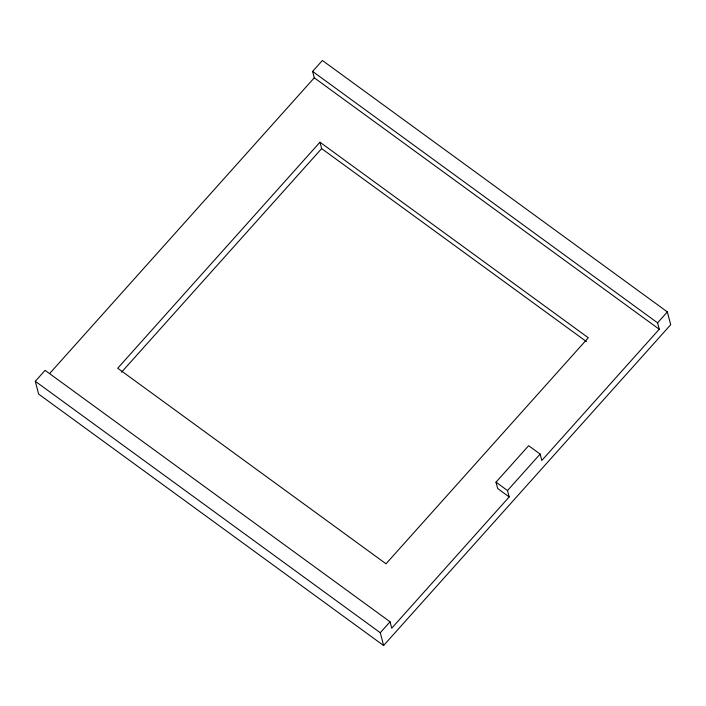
<?xml version="1.0" encoding="UTF-8"?>
<svg xmlns="http://www.w3.org/2000/svg" width="706" height="706" viewBox="0 0 706 706"><rect width="100%" height="100%" fill="white"/><g stroke="black" fill="none" stroke-linecap="round" stroke-linejoin="round"><path stroke-width="1.06" d="M35.3 381.293L45.087 370.35L390.065 621.792L391.733 628.19L509.176 496.945L507.508 490.546L496.009 482.163L528.635 445.707L540.134 454.09L541.802 460.488L659.245 329.243L657.577 322.845L312.608 71.412L322.395 60.478L667.364 311.911L670.7 324.707L383.605 645.522L38.636 394.089L35.3 381.293L380.278 632.726L383.605 645.522M49.694 373.465L314.267 77.81L312.608 71.412M319.977 142.206L117.708 368.232L386.023 563.794L588.292 337.768L319.977 142.206L321.645 148.604L586.395 341.563M121.582 372.168L321.645 148.604M380.278 632.726L390.065 621.792M507.508 490.546L540.134 454.09M657.577 322.845L667.364 311.911M314.267 77.81L659.245 329.243M509.176 496.945L497.677 488.561L496.009 482.163"/></g></svg>
